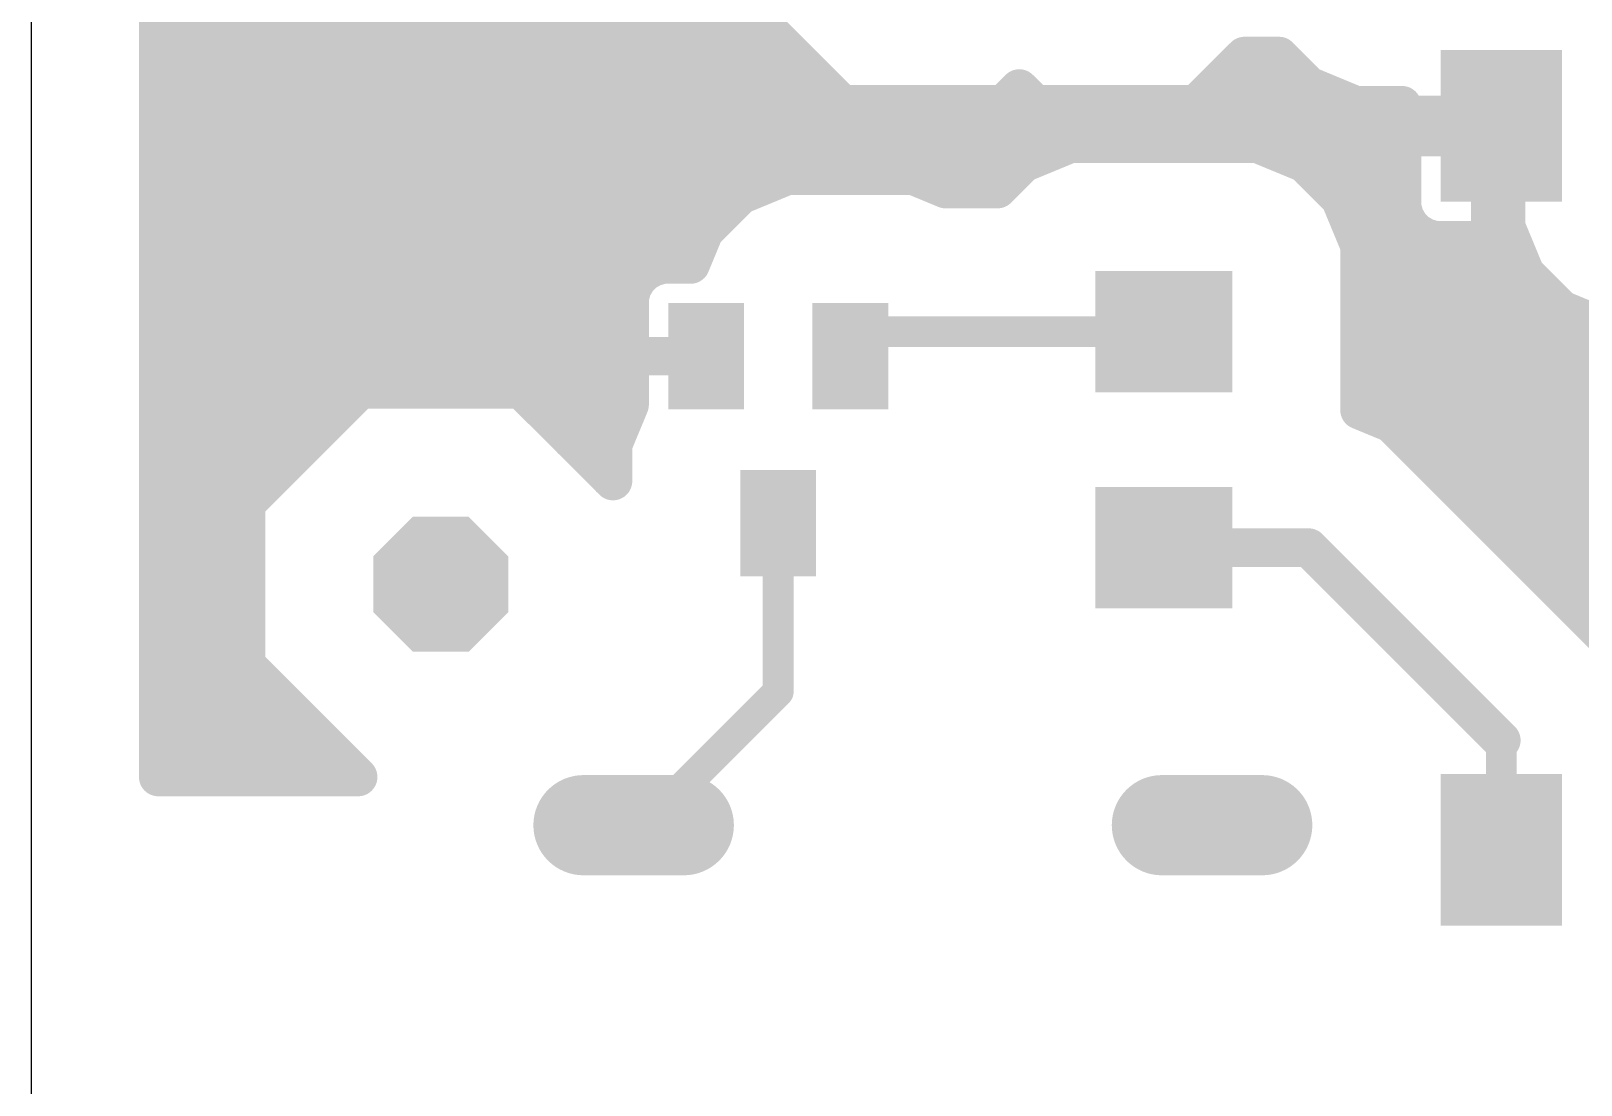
# Model space of a CAD drawing. Header units: millimetres. Extents: x 0 to 653, y 0 to 287.
# Drawn here: x 0 to 20.42, y 228.46 to 242.35 of the extents above; entities that cross this region are included whole.
import ezdxf

# ---------------------------------------------------------------- set-up
doc = ezdxf.new("R2010")
doc.units = ezdxf.units.MM
for name, color, linetype in [('1', 7, 'Continuous'), ('17', 7, 'Continuous'), ('20', 7, 'Continuous')]:
    doc.layers.add(name, color=color, linetype=linetype)

# ---------------------------------------------------------------- blocks, each defined once
blk = doc.blocks.new('LONGP100')
at = {"const_width": 1}
blk.add_lwpolyline([(-0.5, 0), (0.5, 0)], dxfattribs=at)
at = {"const_width": 0.5}
for points in [[(-0.5, 0.25, 1), (-0.5, -0.25)], [(0.5, -0.25, 1), (0.5, 0.25)]]:
    blk.add_lwpolyline(points, format="xyb", dxfattribs=at)
blk = doc.blocks.new('RECT')
blk.add_solid([(-0.5, -0.5), (0.5, -0.5), (-0.5, 0.5), (0.5, 0.5)])
blk = doc.blocks.new('OCTAGONP')
at = {"const_width": 0.5}
blk.add_lwpolyline([(-0.25, -0.1036), (-0.25, 0.1036), (-0.1036, 0.25), (0.1036, 0.25), (0.25, 0.1036), (0.25, -0.1036), (0.1036, -0.25), (-0.1036, -0.25), (-0.25, -0.1036), (-0.25, 0.1036)], dxfattribs=at)

msp = doc.modelspace()

# ---------------------------------------------------------------- linework, layer by layer
at = {"layer": '1'}
for points, const_width in [([(1.676, 232.523), (1.676, 283.021)], 0.508), ([(9.182, 242.891), (10.685, 241.388)], 0.508), ([(1.676, 242.556), (9.517, 242.556)], 0.508), ([(1.676, 242.048), (10.024, 242.048)], 0.508), ([(15.35, 241.388), (15.985, 242.023)], 0.508), ([(15.985, 242.023), (16.439, 242.023)], 0.508), ([(16.439, 242.023), (16.831, 241.631)], 0.508), ([(1.676, 241.54), (10.533, 241.54)], 0.508), ([(12.81, 241.388), (13.018, 241.595)], 0.508), ([(12.963, 241.54), (13.072, 241.54)], 0.508), ([(13.018, 241.595), (13.225, 241.388)], 0.508), ([(15.502, 241.54), (17.049, 241.54)], 0.508), ([(16.831, 241.631), (17.447, 241.375)], 0.508), ([(10.685, 241.388), (12.81, 241.388)], 0.508), ([(13.225, 241.388), (15.35, 241.388)], 0.508), ([(17.447, 241.375), (18.059, 241.375)], 0.508), ([(18.059, 241.375), (18.059, 241.249)], 0.508), ([(18.059, 241.249), (19.221, 241.249)], 0.508), ([(19.221, 241.249), (19.221, 240.957)], 0.508), ([(1.676, 241.032), (19.221, 241.032)], 0.508), ([(19.221, 240.957), (18.059, 240.957)], 0.508), ([(18.059, 240.957), (18.059, 240.036)], 0.508), ([(19.221, 239.595), (19.221, 240.957)], 0.508), ([(19.221, 240.957), (19.431, 240.957)], 0.508), ([(19.431, 240.957), (19.431, 239.77)], 0.508), ([(13.688, 240.867), (13.071, 240.612)], 0.508), ([(16.157, 240.867), (13.688, 240.867)], 0.508), ([(16.774, 240.612), (16.157, 240.867)], 0.508), ([(1.676, 240.524), (12.984, 240.524)], 0.508), ([(13.071, 240.612), (12.73, 240.27)], 0.508), ([(17.245, 240.14), (16.774, 240.612)], 0.508), ([(16.861, 240.524), (18.059, 240.524)], 0.508), ([(19.221, 240.524), (19.431, 240.524)], 0.508), ([(9.959, 240.445), (9.343, 240.19)], 0.508), ([(11.626, 240.445), (9.959, 240.445)], 0.508), ([(12.048, 240.27), (11.626, 240.445)], 0.508), ([(12.73, 240.27), (12.048, 240.27)], 0.508), ([(9.343, 240.19), (8.871, 239.718)], 0.508), ([(17.5, 239.524), (17.245, 240.14)], 0.508), ([(1.676, 240.016), (9.17, 240.016)], 0.508), ([(17.296, 240.016), (18.065, 240.016)], 0.508), ([(18.059, 240.036), (18.094, 239.907)], 0.508), ([(18.094, 239.907), (18.161, 239.791)], 0.508), ([(19.221, 240.016), (19.431, 240.016)], 0.508), ([(8.871, 239.718), (8.688, 239.276)], 0.508), ([(18.161, 239.791), (18.256, 239.697)], 0.508), ([(18.256, 239.697), (18.371, 239.63)], 0.508), ([(19.431, 239.77), (19.686, 239.154)], 0.508), ([(1.676, 239.508), (8.784, 239.508)], 0.508), ([(17.5, 237.357), (17.5, 239.524)], 0.508), ([(17.5, 239.508), (19.539, 239.508)], 0.508), ([(18.371, 239.63), (18.501, 239.595)], 0.508), ([(18.501, 239.595), (19.221, 239.595)], 0.508), ([(8.196, 239.242), (8.081, 239.175)], 0.508), ([(8.326, 239.276), (8.196, 239.242)], 0.508), ([(8.688, 239.276), (8.326, 239.276)], 0.508), ([(7.986, 239.08), (7.919, 238.964)], 0.508), ([(8.081, 239.175), (7.986, 239.08)], 0.508), ([(19.686, 239.154), (20.158, 238.682)], 0.508), ([(1.676, 239), (7.94, 239)], 0.508), ([(7.919, 238.964), (7.885, 238.835)], 0.508), ([(7.885, 238.835), (7.885, 238.068)], 0.508), ([(17.5, 239), (19.84, 239)], 0.508), ([(20.158, 238.682), (20.774, 238.427)], 0.508), ([(1.676, 238.492), (7.885, 238.492)], 0.508), ([(17.5, 238.492), (20.616, 238.492)], 0.508), ([(10.793, 238.068), (11.114, 238.39)], 0.305), ([(11.114, 238.39), (14.922, 238.39)], 0.406), ([(7.885, 238.068), (8.583, 238.068)], 0.508), ([(8.583, 238.068), (7.885, 238.068)], 0.508), ([(7.885, 238.068), (7.885, 237.429)], 0.508), ([(8.583, 238.068), (8.583, 238.068)], 0.508), ([(1.676, 237.984), (7.885, 237.984)], 0.508), ([(17.5, 237.984), (25.982, 237.984)], 0.508), ([(4.335, 237.629), (2.832, 236.126)], 0.508), ([(6.46, 237.629), (4.335, 237.629)], 0.508), ([(7.666, 236.423), (6.46, 237.629)], 0.508), ([(1.676, 237.476), (4.183, 237.476)], 0.508), ([(6.612, 237.476), (7.885, 237.476)], 0.508), ([(7.885, 237.429), (7.666, 236.902)], 0.508), ([(17.5, 237.476), (25.982, 237.476)], 0.508), ([(17.921, 237.183), (17.5, 237.357)], 0.508), ([(20.864, 234.24), (17.921, 237.183)], 0.508), ([(1.676, 236.968), (3.675, 236.968)], 0.508), ([(7.12, 236.968), (7.694, 236.968)], 0.508), ([(7.666, 236.902), (7.666, 236.423)], 0.508), ([(18.136, 236.968), (25.791, 236.968)], 0.508), ([(1.676, 236.46), (3.167, 236.46)], 0.508), ([(7.628, 236.46), (7.666, 236.46)], 0.508), ([(18.643, 236.46), (25.764, 236.46)], 0.508), ([(2.832, 236.126), (2.832, 234.001)], 0.508), ([(1.676, 235.952), (2.832, 235.952)], 0.508), ([(9.842, 233.646), (9.842, 235.868)], 0.406), ([(19.151, 235.952), (25.366, 235.952)], 0.508), ([(1.676, 235.444), (2.832, 235.444)], 0.508), ([(14.922, 235.546), (16.828, 235.546)], 0.508), ([(19.367, 233.006), (16.828, 235.546)], 0.508), ([(19.66, 235.444), (24.858, 235.444)], 0.508), ([(1.676, 234.936), (2.832, 234.936)], 0.508), ([(20.168, 234.936), (24.404, 234.936)], 0.508), ([(1.676, 234.428), (2.832, 234.428)], 0.508), ([(2.832, 234.001), (4.309, 232.523)], 0.508), ([(1.676, 233.92), (2.913, 233.92)], 0.508), ([(9.842, 233.646), (7.938, 231.741)], 0.406), ([(1.676, 233.412), (3.421, 233.412)], 0.508), ([(19.367, 231.563), (19.367, 233.006)], 0.406), ([(1.676, 232.904), (3.929, 232.904)], 0.508), ([(4.309, 232.523), (1.676, 232.523)], 0.508), ([(7.938, 231.888), (7.938, 231.741)], 0.406)]:
    msp.add_lwpolyline(points, dxfattribs=dict(at, const_width=const_width))
for points, const_width in [([(1.676, 242.683, 1), (1.676, 242.429)], 0.254), ([(9.517, 242.429, 1), (9.517, 242.683)], 0.254), ([(1.676, 242.175, 1), (1.676, 241.921)], 0.254), ([(10.024, 241.921, 1), (10.024, 242.175)], 0.254), ([(15.985, 242.15, 1), (15.985, 241.896)], 0.254), ([(16.075, 241.933, 1), (15.895, 242.113)], 0.254), ([(16.528, 242.113, 1), (16.349, 241.933)], 0.254), ([(16.439, 241.896, 1), (16.439, 242.15)], 0.254), ([(1.676, 241.667, 1), (1.676, 241.413)], 0.254), ([(10.533, 241.413, 1), (10.533, 241.667)], 0.254), ([(12.963, 241.667, 1), (12.963, 241.413)], 0.254), ([(13.107, 241.685, 1), (12.928, 241.506)], 0.254), ([(13.107, 241.506, 1), (12.928, 241.685)], 0.254), ([(13.072, 241.413, 1), (13.072, 241.667)], 0.254), ([(15.502, 241.667, 1), (15.502, 241.413)], 0.254), ([(16.88, 241.748, 1), (16.782, 241.513)], 0.254), ([(16.741, 241.541, 1), (16.921, 241.72)], 0.254), ([(17.049, 241.413, 1), (17.049, 241.667)], 0.254), ([(10.685, 241.515, 1), (10.685, 241.261)], 0.254), ([(10.595, 241.298, 1), (10.775, 241.478)], 0.254), ([(12.72, 241.478, 1), (12.9, 241.298)], 0.254), ([(12.81, 241.261, 1), (12.81, 241.515)], 0.254), ([(13.225, 241.515, 1), (13.225, 241.261)], 0.254), ([(13.135, 241.298, 1), (13.315, 241.478)], 0.254), ([(15.26, 241.478, 1), (15.44, 241.298)], 0.254), ([(15.35, 241.261, 1), (15.35, 241.515)], 0.254), ([(17.447, 241.502, 1), (17.447, 241.248)], 0.254), ([(17.398, 241.258, 1), (17.496, 241.493)], 0.254), ([(18.186, 241.375, 1), (17.933, 241.375)], 0.254), ([(18.059, 241.248, 1), (18.059, 241.502)], 0.254), ([(18.059, 241.376, 1), (18.059, 241.122)], 0.254), ([(17.933, 241.249, 1), (18.186, 241.249)], 0.254), ([(19.349, 241.249, 1), (19.095, 241.249)], 0.254), ([(19.221, 241.122, 1), (19.221, 241.376)], 0.254), ([(1.676, 241.159, 1), (1.676, 240.905)], 0.254), ([(18.059, 241.084, 1), (18.059, 240.83)], 0.254), ([(18.186, 240.957, 1), (17.933, 240.957)], 0.254), ([(19.349, 240.957, 1), (19.095, 240.957)], 0.254), ([(19.221, 241.084, 1), (19.221, 240.83)], 0.254), ([(19.221, 240.905, 1), (19.221, 241.159)], 0.254), ([(19.221, 240.83, 1), (19.221, 241.084)], 0.254), ([(19.558, 240.957, 1), (19.304, 240.957)], 0.254), ([(19.431, 240.83, 1), (19.431, 241.084)], 0.254), ([(13.688, 240.994, 1), (13.688, 240.74)], 0.254), ([(13.736, 240.749, 1), (13.639, 240.984)], 0.254), ([(16.206, 240.984, 1), (16.109, 240.749)], 0.254), ([(16.157, 240.74, 1), (16.157, 240.994)], 0.254), ([(19.095, 240.957, 1), (19.349, 240.957)], 0.254), ([(1.676, 240.651, 1), (1.676, 240.397)], 0.254), ([(13.023, 240.729, 1), (13.12, 240.494)], 0.254), ([(13.161, 240.522, 1), (12.982, 240.701)], 0.254), ([(12.984, 240.397, 1), (12.984, 240.651)], 0.254), ([(16.863, 240.701, 1), (16.684, 240.522)], 0.254), ([(16.725, 240.494, 1), (16.822, 240.729)], 0.254), ([(16.861, 240.651, 1), (16.861, 240.397)], 0.254), ([(18.059, 240.397, 1), (18.059, 240.651)], 0.254), ([(19.221, 240.651, 1), (19.221, 240.397)], 0.254), ([(19.431, 240.397, 1), (19.431, 240.651)], 0.254), ([(9.959, 240.572, 1), (9.959, 240.318)], 0.254), ([(10.008, 240.327, 1), (9.91, 240.562)], 0.254), ([(11.675, 240.562, 1), (11.577, 240.327)], 0.254), ([(11.626, 240.318, 1), (11.626, 240.572)], 0.254), ([(12.048, 240.397, 1), (12.048, 240.143)], 0.254), ([(11.999, 240.153, 1), (12.097, 240.387)], 0.254), ([(12.73, 240.143, 1), (12.73, 240.397)], 0.254), ([(9.294, 240.307, 1), (9.392, 240.072)], 0.254), ([(9.433, 240.1, 1), (9.253, 240.279)], 0.254), ([(12.64, 240.36, 1), (12.82, 240.18)], 0.254), ([(17.363, 240.189, 1), (17.128, 240.091)], 0.254), ([(17.155, 240.05, 1), (17.335, 240.23)], 0.254), ([(1.676, 240.143, 1), (1.676, 239.889)], 0.254), ([(9.17, 239.889, 1), (9.17, 240.143)], 0.254), ([(17.296, 240.143, 1), (17.296, 239.889)], 0.254), ([(18.182, 240.069, 1), (17.937, 240.004)], 0.254), ([(17.933, 240.036, 1), (18.186, 240.036)], 0.254), ([(18.204, 239.971, 1), (17.984, 239.844)], 0.254), ([(18.065, 239.889, 1), (18.065, 240.143)], 0.254), ([(19.221, 240.143, 1), (19.221, 239.889)], 0.254), ([(19.431, 239.889, 1), (19.431, 240.143)], 0.254), ([(8.781, 239.808, 1), (8.961, 239.628)], 0.254), ([(8.989, 239.669, 1), (8.754, 239.767)], 0.254), ([(17.971, 239.874, 1), (18.217, 239.94)], 0.254), ([(18.251, 239.881, 1), (18.071, 239.702)], 0.254), ([(18.051, 239.728, 1), (18.271, 239.855)], 0.254), ([(18.319, 239.807, 1), (18.192, 239.587)], 0.254), ([(18.166, 239.607, 1), (18.345, 239.787)], 0.254), ([(19.548, 239.818, 1), (19.314, 239.721)], 0.254), ([(19.304, 239.77, 1), (19.558, 239.77)], 0.254), ([(1.676, 239.635, 1), (1.676, 239.381)], 0.254), ([(8.784, 239.381, 1), (8.784, 239.635)], 0.254), ([(17.627, 239.524, 1), (17.373, 239.524)], 0.254), ([(17.5, 239.635, 1), (17.5, 239.381)], 0.254), ([(17.383, 239.475, 1), (17.618, 239.572)], 0.254), ([(18.404, 239.753, 1), (18.338, 239.507)], 0.254), ([(18.308, 239.52, 1), (18.435, 239.74)], 0.254), ([(18.501, 239.722, 1), (18.501, 239.468)], 0.254), ([(18.468, 239.473, 1), (18.534, 239.718)], 0.254), ([(19.095, 239.595, 1), (19.349, 239.595)], 0.254), ([(19.221, 239.468, 1), (19.221, 239.722)], 0.254), ([(19.539, 239.381, 1), (19.539, 239.635)], 0.254), ([(8.164, 239.364, 1), (8.229, 239.119)], 0.254), ([(8.26, 239.132, 1), (8.133, 239.352)], 0.254), ([(8.326, 239.403, 1), (8.326, 239.149)], 0.254), ([(8.358, 239.154, 1), (8.293, 239.399)], 0.254), ([(8.688, 239.149, 1), (8.688, 239.403)], 0.254), ([(7.896, 239.17, 1), (8.076, 238.99)], 0.254), ([(8.096, 239.017, 1), (7.876, 239.144)], 0.254), ([(8.017, 239.285, 1), (8.144, 239.065)], 0.254), ([(8.17, 239.085, 1), (7.991, 239.265)], 0.254), ([(8.571, 239.325, 1), (8.806, 239.228)], 0.254), ([(19.776, 239.244, 1), (19.596, 239.064)], 0.254), ([(19.569, 239.105, 1), (19.804, 239.202)], 0.254), ([(1.676, 239.127, 1), (1.676, 238.873)], 0.254), ([(8.011, 238.835, 1), (7.758, 238.835)], 0.254), ([(7.809, 239.028, 1), (8.029, 238.901)], 0.254), ([(8.042, 238.932, 1), (7.796, 238.997)], 0.254), ([(7.94, 238.873, 1), (7.94, 239.127)], 0.254), ([(17.5, 239.127, 1), (17.5, 238.873)], 0.254), ([(19.84, 238.873, 1), (19.84, 239.127)], 0.254), ([(7.762, 238.868, 1), (8.007, 238.802)], 0.254), ([(20.206, 238.799, 1), (20.109, 238.565)], 0.254), ([(20.068, 238.592, 1), (20.248, 238.772)], 0.254), ([(1.676, 238.619, 1), (1.676, 238.365)], 0.254), ([(7.885, 238.365, 1), (7.885, 238.619)], 0.254), ([(17.5, 238.619, 1), (17.5, 238.365)], 0.254), ([(11.114, 238.492, 1), (11.114, 238.289)], 0.203), ([(11.168, 238.336, 1), (11.061, 238.444)], 0.152), ([(14.922, 238.289, 1), (14.922, 238.492)], 0.203), ([(7.885, 238.195, 1), (7.885, 237.941)], 0.254), ([(7.885, 238.195, 1), (7.885, 237.941)], 0.254), ([(8.011, 238.068, 1), (7.758, 238.068)], 0.254), ([(8.537, 238.187, 1), (8.629, 237.95)], 0.254), ([(8.629, 237.95, 1), (8.538, 238.187)], 0.254), ([(8.583, 237.941, 1), (8.583, 238.195)], 0.254), ([(8.583, 237.941, 1), (8.583, 238.195)], 0.254), ([(1.676, 238.111, 1), (1.676, 237.857)], 0.254), ([(7.758, 238.068, 1), (8.011, 238.068)], 0.254), ([(7.885, 237.857, 1), (7.885, 238.111)], 0.254), ([(10.739, 238.122, 1), (10.846, 238.014)], 0.152), ([(17.5, 238.111, 1), (17.5, 237.857)], 0.254), ([(4.335, 237.756, 1), (4.335, 237.502)], 0.254), ([(4.425, 237.539, 1), (4.245, 237.719)], 0.254), ([(6.55, 237.719, 1), (6.37, 237.539)], 0.254), ([(6.46, 237.502, 1), (6.46, 237.756)], 0.254), ([(1.676, 237.603, 1), (1.676, 237.349)], 0.254), ([(4.183, 237.349, 1), (4.183, 237.603)], 0.254), ([(6.612, 237.603, 1), (6.612, 237.349)], 0.254), ([(8.002, 237.38, 1), (7.767, 237.478)], 0.254), ([(7.885, 237.349, 1), (7.885, 237.603)], 0.254), ([(17.5, 237.603, 1), (17.5, 237.349)], 0.254), ([(7.758, 237.429, 1), (8.011, 237.429)], 0.254), ([(17.549, 237.474, 1), (17.452, 237.24)], 0.254), ([(17.373, 237.357, 1), (17.627, 237.357)], 0.254), ([(18.011, 237.273, 1), (17.831, 237.093)], 0.254), ([(17.872, 237.066, 1), (17.97, 237.3)], 0.254), ([(1.676, 237.095, 1), (1.676, 236.841)], 0.254), ([(3.675, 236.841, 1), (3.675, 237.095)], 0.254), ([(7.12, 237.095, 1), (7.12, 236.841)], 0.254), ([(7.793, 236.902, 1), (7.539, 236.902)], 0.254), ([(7.549, 236.95, 1), (7.783, 236.853)], 0.254), ([(7.694, 236.841, 1), (7.694, 237.095)], 0.254), ([(18.136, 237.095, 1), (18.136, 236.841)], 0.254), ([(1.676, 236.587, 1), (1.676, 236.333)], 0.254), ([(3.167, 236.333, 1), (3.167, 236.587)], 0.254), ([(7.628, 236.587, 1), (7.628, 236.333)], 0.254), ([(7.576, 236.333, 1), (7.756, 236.513)], 0.254), ([(7.666, 236.333, 1), (7.666, 236.587)], 0.254), ([(18.643, 236.587, 1), (18.643, 236.333)], 0.254), ([(7.539, 236.423, 1), (7.793, 236.423)], 0.254), ([(2.959, 236.126, 1), (2.705, 236.126)], 0.254), ([(2.742, 236.216, 1), (2.922, 236.036)], 0.254), ([(1.676, 236.079, 1), (1.676, 235.825)], 0.254), ([(2.832, 235.825, 1), (2.832, 236.079)], 0.254), ([(9.944, 235.868, 1), (9.741, 235.868)], 0.203), ([(19.151, 236.079, 1), (19.151, 235.825)], 0.254), ([(1.676, 235.571, 1), (1.676, 235.317)], 0.254), ([(2.832, 235.317, 1), (2.832, 235.571)], 0.254), ([(14.922, 235.673, 1), (14.922, 235.419)], 0.254), ([(16.917, 235.636, 1), (16.738, 235.457)], 0.254), ([(16.828, 235.419, 1), (16.828, 235.673)], 0.254), ([(19.66, 235.571, 1), (19.66, 235.317)], 0.254), ([(1.676, 235.063, 1), (1.676, 234.809)], 0.254), ([(2.832, 234.809, 1), (2.832, 235.063)], 0.254), ([(20.168, 235.063, 1), (20.168, 234.809)], 0.254), ([(1.676, 234.555, 1), (1.676, 234.301)], 0.254), ([(2.832, 234.301, 1), (2.832, 234.555)], 0.254), ([(2.922, 234.091, 1), (2.742, 233.911)], 0.254), ([(1.676, 234.047, 1), (1.676, 233.793)], 0.254), ([(2.705, 234.001, 1), (2.959, 234.001)], 0.254), ([(2.913, 233.793, 1), (2.913, 234.047)], 0.254), ([(9.914, 233.574, 1), (9.771, 233.718)], 0.203), ([(1.676, 233.539, 1), (1.676, 233.285)], 0.254), ([(3.421, 233.285, 1), (3.421, 233.539)], 0.254), ([(9.741, 233.646, 1), (9.944, 233.646)], 0.203), ([(19.278, 232.917, 1), (19.457, 233.096)], 0.254), ([(19.469, 233.006, 1), (19.266, 233.006)], 0.203), ([(1.676, 233.031, 1), (1.676, 232.777)], 0.254), ([(3.929, 232.777, 1), (3.929, 233.031)], 0.254), ([(1.676, 232.65, 1), (1.676, 232.396)], 0.254), ([(4.309, 232.396, 1), (4.309, 232.65)], 0.254), ([(1.549, 232.523, 1), (1.803, 232.523)], 0.254), ([(4.22, 232.434, 1), (4.399, 232.613)], 0.254), ([(8.039, 231.888, 1), (7.836, 231.888)], 0.203), ([(7.866, 231.813, 1), (8.009, 231.669)], 0.203), ([(7.836, 231.741, 1), (8.039, 231.741)], 0.203), ([(19.266, 231.563, 1), (19.469, 231.563)], 0.203)]:
    msp.add_lwpolyline(points, format="xyb", dxfattribs=dict(at, const_width=const_width))
at = {"layer": '20'}
msp.add_line((0, 287.438), (0, 193.788), dxfattribs=at)

# ---------------------------------------------------------------- block references
at = {"layer": '1', "xscale": 1.6}
for p, yscale, rotation in [((19.367, 241.103), 2, 180), ((14.922, 238.39), 1.803, 90), ((14.922, 235.546), 1.803, 90)]:
    msp.add_blockref('RECT', p, dxfattribs=dict(at, yscale=yscale, rotation=rotation))
at = {"layer": '1', "yscale": 1.4, "rotation": 180}
for p in [(8.893, 238.068), (10.793, 238.068), (9.842, 235.868)]:
    msp.add_blockref('RECT', p, dxfattribs=at)
at = {"layer": '1', "xscale": 1.6, "yscale": 2}
msp.add_blockref('RECT', (19.367, 231.563), dxfattribs=at)
at = {"layer": '17'}
for name, p, xscale, yscale, rotation in [('OCTAGONP', (5.397, 235.063), 1.778, 1.778, 270), ('OCTAGONP', (5.397, 235.063), 1.778, 1.778, 270), ('LONGP100', (7.938, 231.888), 1.3208, 1.3208, 180), ('LONGP100', (7.938, 231.888), 1.3208, 1.3208, 180), ('LONGP100', (15.557, 231.888), 1.3208, 1.3208, 180), ('LONGP100', (15.557, 231.888), 1.3208, 1.3208, 180)]:
    msp.add_blockref(name, p, dxfattribs=dict(at, xscale=xscale, yscale=yscale, rotation=rotation))

doc.saveas('drawing.dxf')
